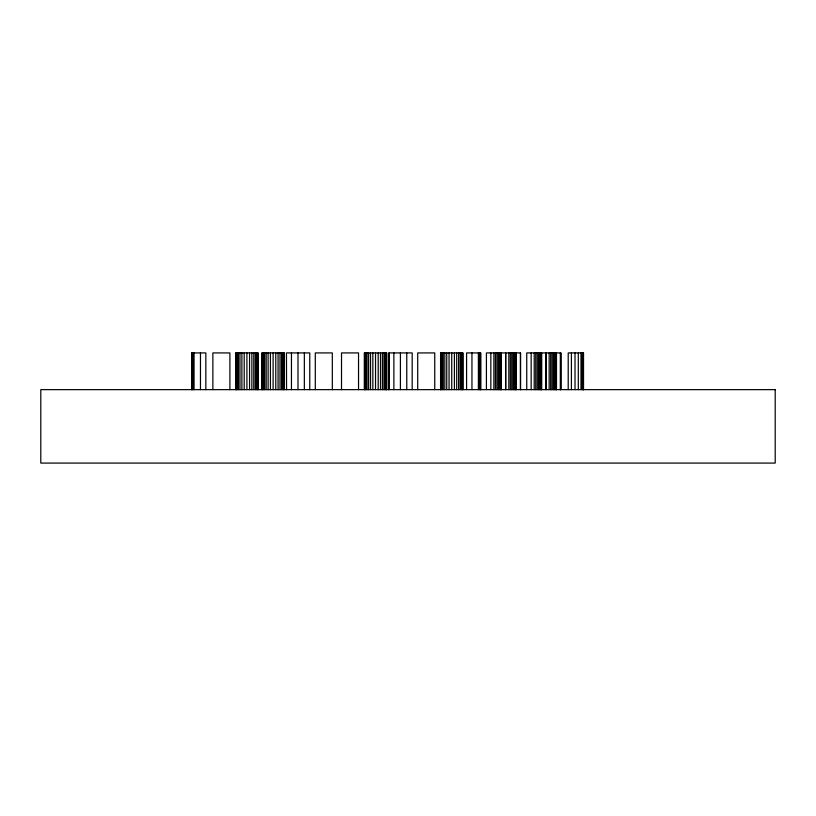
<?xml version="1.0" encoding="UTF-8"?>
<svg xmlns="http://www.w3.org/2000/svg" width="816" height="816" viewBox="0 0 816 816"><rect width="100%" height="100%" fill="white"/><g stroke="black" fill="none" stroke-linecap="round" stroke-linejoin="round"><path stroke-width="1.22" d="M583.522 389.64L583.522 352.92L568.211 352.92L568.211 389.64M583.348 352.92L583.348 389.64M583.175 352.92L583.175 389.64M582.818 352.92L582.818 389.64M582.012 352.92L582.012 389.64M580.992 352.92L580.992 389.64M578.309 352.92L578.309 389.64M575.015 352.92L575.015 389.64M571.414 352.92L571.414 389.64M560.898 389.64L560.898 352.92L526.748 352.92L526.748 389.64M560.755 352.92L560.755 389.64M560.317 352.92L560.317 389.64M556.481 352.92L556.481 389.64M556.349 352.92L556.349 389.64M555.757 352.92L555.757 389.64M555.186 352.92L555.186 389.64M554.421 352.92L554.421 389.64M553.401 352.92L553.401 389.64M552.075 352.92L552.075 389.64M550.667 352.92L550.667 389.64M549.158 352.92L549.158 389.64M546.026 389.64L545.996 352.92L545.935 389.64M541.62 352.92L541.62 389.64M541.477 352.92L541.477 389.64M540.896 352.92L540.896 389.64M540.325 352.92L540.325 389.64M539.56 352.92L539.56 389.64M538.54 352.92L538.54 389.64M537.214 352.92L537.214 389.64M535.745 352.92L535.745 389.64M534.215 352.92L534.215 389.64M531.165 352.92L531.165 389.64M520.567 389.64L520.567 352.92L486.418 352.92L486.418 389.64M520.424 352.92L520.424 389.64M516.151 352.92L516.151 389.64M516.018 352.92L516.018 389.64M515.426 352.92L515.426 389.64M514.855 352.92L514.855 389.64M514.09 352.92L514.09 389.64M513.07 352.92L513.07 389.64M511.744 352.92L511.744 389.64M510.337 352.92L510.337 389.64M508.827 352.92L508.827 389.64M501.289 352.92L501.289 389.64M501.146 352.92L501.146 389.64M500.565 352.92L500.565 389.64M499.994 352.92L499.994 389.64M499.229 352.92L499.229 389.64M498.209 352.92L498.209 389.64M496.883 352.92L496.883 389.64M495.414 352.92L495.414 389.64M493.874 352.92L493.874 389.64M490.834 352.92L490.834 389.64M480.706 389.64L480.706 352.92L466.589 352.92L466.589 389.64M480.553 352.92L480.553 389.64M480.124 352.92L480.124 389.64M479.4 352.92L479.4 389.64M478.38 352.92L478.38 389.64M471.954 352.92L471.954 389.64M462.907 389.64L462.907 352.92L440.579 352.92L440.579 389.64M462.733 352.92L462.733 389.64M462.223 352.92L462.223 389.64M461.366 352.92L461.366 389.64M460.173 352.92L460.173 389.64M458.623 352.92L458.623 389.64M456.695 352.92L456.695 389.64M454.41 352.92L454.41 389.64M451.738 352.92L451.738 389.64M449.055 352.92L449.055 389.64M446.74 352.92L446.74 389.64M444.822 352.92L444.822 389.64M443.282 352.92L443.282 389.64M442.099 352.92L442.099 389.64M441.252 352.92L441.252 389.64M440.752 352.92L440.752 389.64M434.744 389.64L434.744 352.92L417.721 352.92L417.721 389.64M412.182 389.64L412.182 352.92L388.875 352.92L388.875 389.64M406.766 352.92L406.766 389.64M400.411 352.92L400.411 389.64M393.873 352.92L393.873 389.64M388.967 352.92L388.967 389.64M386.692 389.64L386.692 352.92L364.375 352.92L364.375 389.64M386.529 352.92L386.529 389.64M386.009 352.92L386.009 389.64M385.162 352.92L385.162 389.64M383.969 352.92L383.969 389.64M382.418 352.92L382.418 389.64M380.491 352.92L380.491 389.64M378.196 352.92L378.196 389.64M375.533 352.92L375.533 389.64M372.841 352.92L372.841 389.64M370.535 352.92L370.535 389.64M368.608 352.92L368.608 389.64M367.067 352.92L367.067 389.64M365.894 352.92L365.894 389.64M365.058 352.92L365.048 389.64M364.538 352.92L364.548 389.64M358.54 389.64L358.54 352.92L341.516 352.92L341.516 389.64M332.316 389.64L332.316 352.92L315.292 352.92L315.292 389.64M309.764 389.64L309.764 352.92L286.457 352.92L286.549 389.64M304.348 352.92L304.348 389.64M297.993 352.92L297.993 389.64M291.455 352.92L291.455 389.64M284.274 389.64L284.274 352.92L261.956 352.92L261.956 389.64M284.111 352.92L284.101 389.64M283.601 352.92L283.591 389.64M282.734 352.92L282.734 389.64M281.54 352.92L281.54 389.64M279.99 352.92L279.99 389.64M278.072 352.92L278.072 389.64M275.777 352.92L275.777 389.64M273.115 352.92L273.115 389.64M270.422 352.92L270.422 389.64M268.117 352.92L268.117 389.64M266.189 352.92L266.189 389.64M264.649 352.92L264.649 389.64M263.466 352.92L263.466 389.64M262.63 352.92L262.63 389.64M262.12 352.92L262.12 389.64M258.06 389.64L258.06 352.92L235.732 352.92L235.732 389.64M257.887 352.92L257.887 389.64M257.377 352.92L257.377 389.64M256.52 352.92L256.52 389.64M255.326 352.92L255.326 389.64M253.776 352.92L253.776 389.64M251.858 352.92L251.858 389.64M249.563 352.92L249.563 389.64M246.901 352.92L246.901 389.64M244.208 352.92L244.208 389.64M241.893 352.92L241.893 389.64M239.975 352.92L239.975 389.64M238.435 352.92L238.435 389.64M237.252 352.92L237.252 389.64M236.416 352.92L236.416 389.64M235.906 352.92L235.906 389.64M229.898 389.64L229.898 352.92L212.874 352.92L212.874 389.64M205.836 389.64L205.836 352.92L191.729 352.92L191.729 389.64M200.471 352.92L200.471 389.64M194.055 352.92L194.055 389.64M193.035 352.92L193.035 389.64M192.311 352.92L192.311 389.64M191.872 352.92L191.872 389.64M775.2 389.64L40.8 389.64L40.8 463.08L775.2 463.08L775.2 389.64M505.696 389.64L505.696 352.92L505.665 389.64"/></g></svg>
